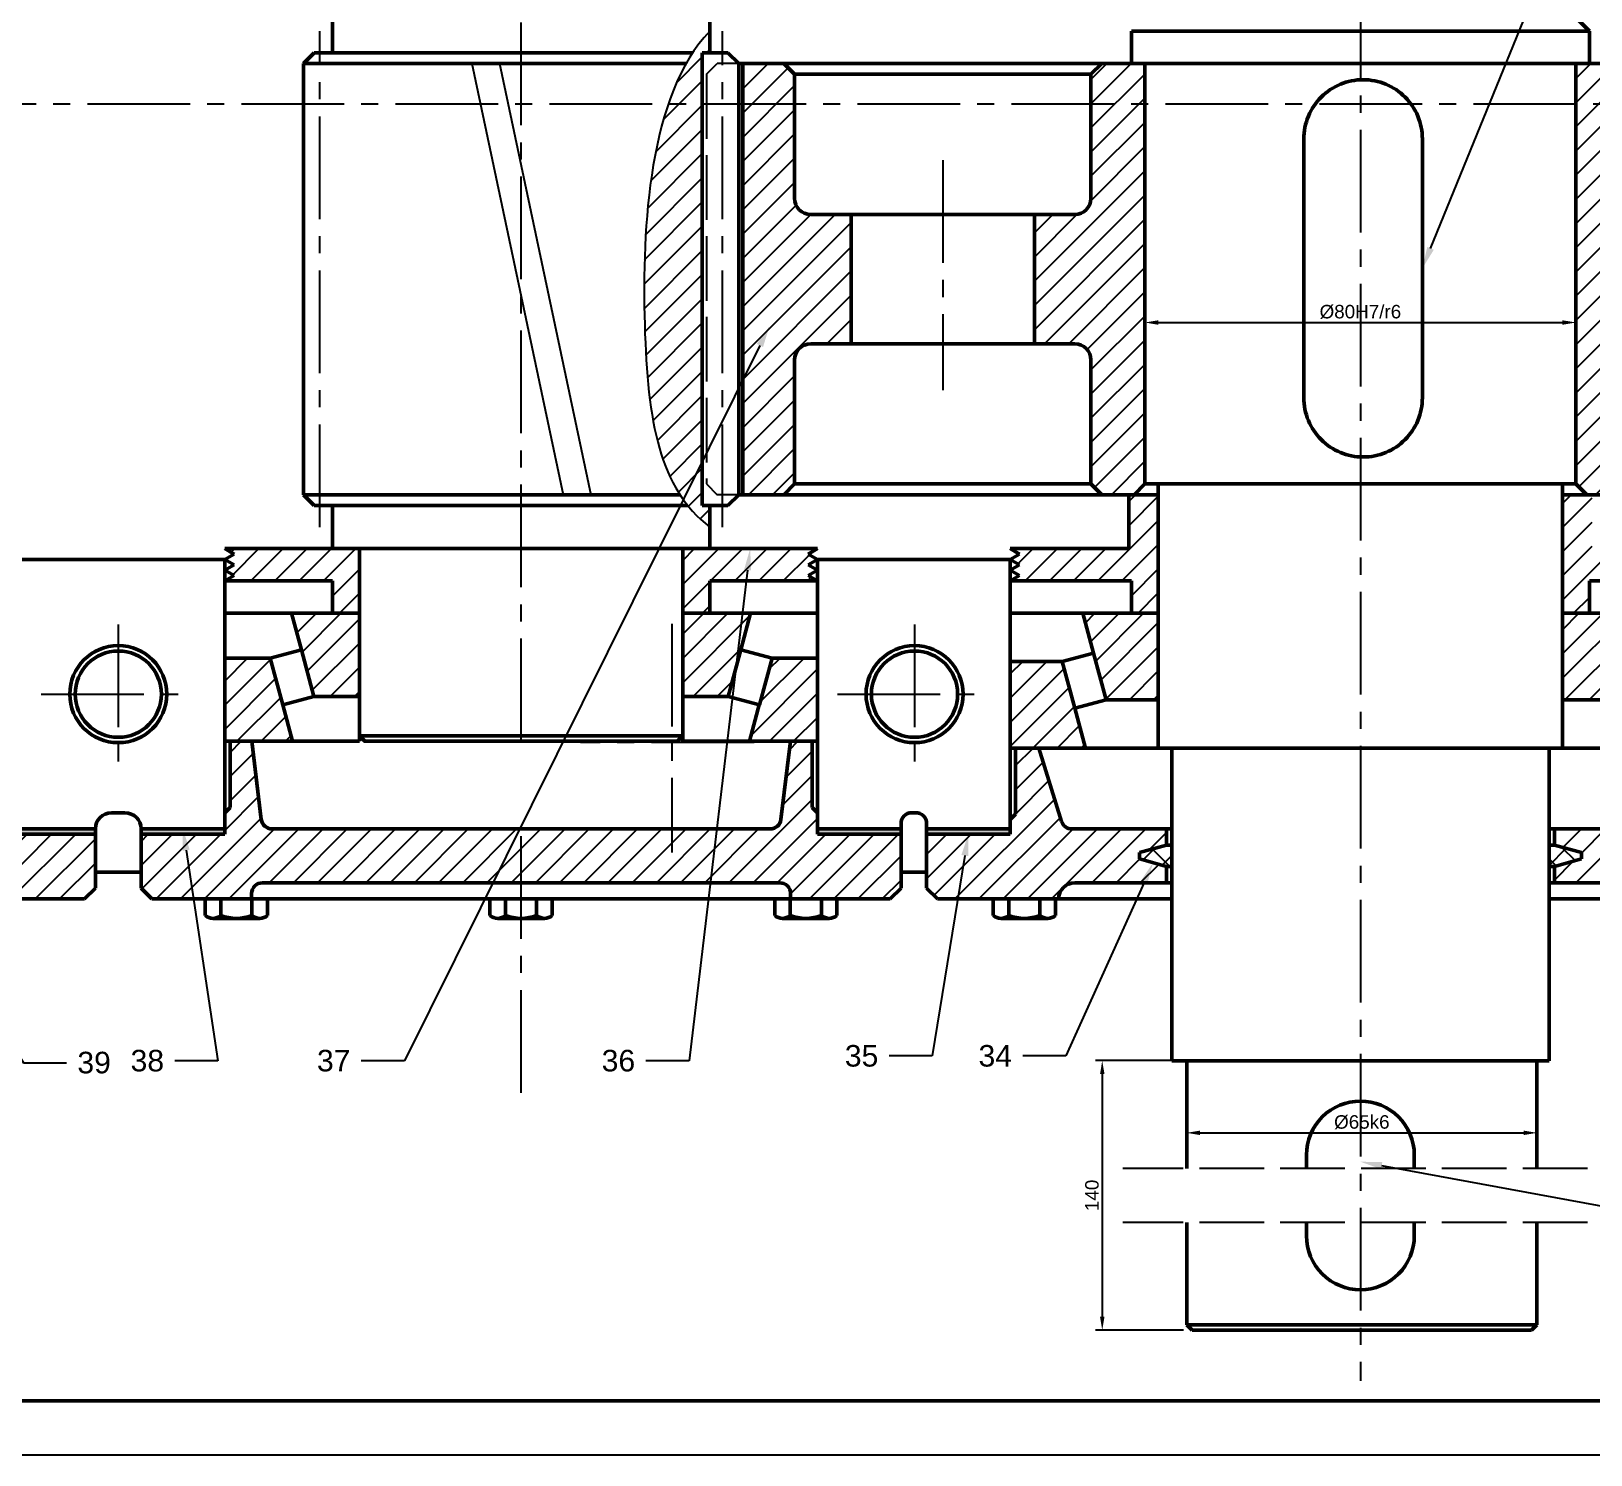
# Model space of a CAD drawing. Header units: millimetres. Extents: x 36 to 1225, y 31 to 872.
# Drawn here: x 285.7 to 575.1, y 31.5 to 295.6 of the extents above; entities that cross this region are included whole.
import ezdxf
from ezdxf import colors
from ezdxf.entities.mleader import LeaderData, LeaderLine
from ezdxf.math import Vec2, Vec3

# ---------------------------------------------------------------- set-up
doc = ezdxf.new("R2010")
doc.units = ezdxf.units.MM
doc.linetypes.add('ACAD_ISO02W100', pattern=[15, 12, -3])
doc.linetypes.add('CENTER2', pattern=[28.575, 19.05, -3.175, 3.175, -3.175])
doc.layers.get('0').update_dxf_attribs({"lineweight": 50})
for name, color, linetype in [('中心线', 1, 'CENTER2'), ('细实线', 7, 'Continuous'), ('虚线', 5, 'ACAD_ISO02W100')]:
    doc.layers.add(name, color=color, linetype=linetype)
doc.layers.add('粗实线', color=7, linetype='Continuous', lineweight=50)
doc.styles.get("Standard").update_dxf_attribs({"font": 'arial.ttf'})
doc.dimstyles.new('ISO-25', dxfattribs={"dimtxt": 2.5, "dimasz": 2.5, "dimexe": 1.25, "dimexo": 0.625, "dimtad": 1, "dimtxsty": 'Standard', "dimcen": 2.5, "dimadec": 0, "dimazin": 0, "dimtfac": 1, "dimtmove": 0, "dimatfit": 3, "dimfxl": 1, "dimarcsym": 0})
pattern_1 = [(45, (-1008.6888, -2349.4286), (-2.245064, 2.245064), [])]
pattern_2 = [(45, (-1008.6888, -2349.6786), (-2.245064, 2.245064), [])]
pattern_3 = [(45, (-1008.6888, -2350.4286), (-2.245064, 2.245064), [])]

# ---------------------------------------------------------------- blocks, each defined once
blk = doc.blocks.new('*D43')
at = {"layer": 'Defpoints', "color": 0, "transparency": 16777216}
for p in [(492.39, 250.6), (572.38, 250.6), (572.38, 241.55)]:
    blk.add_point(p, dxfattribs=at)
at = {"layer": '细实线', "color": 0, "lineweight": -2, "transparency": 16777216}
for p, q in [((492.39, 249.97), (492.39, 240.3)), ((572.38, 249.97), (572.38, 240.3)), ((494.89, 241.55), (569.88, 241.55))]:
    blk.add_line(p, q, dxfattribs=at)
at = {"layer": '细实线', "color": 0, "transparency": 16777216}
for points in [[(494.89, 241.96), (494.89, 241.13), (492.39, 241.55)], [(569.88, 241.96), (569.88, 241.13), (572.38, 241.55)]]:
    blk.add_solid(points, dxfattribs=at)
at = {"layer": '细实线', "color": 0, "transparency": 16777216, "insert": (532.38, 243.52), "char_height": 2.5, "attachment_point": 5}
blk.add_mtext('%%C80H7/r6', dxfattribs=at)
blk = doc.blocks.new('*D44')
at = {"layer": 'Defpoints', "color": 0, "transparency": 16777216}
for p in [(500.15, 104.6), (565.15, 104.6), (565.15, 91.21)]:
    blk.add_point(p, dxfattribs=at)
at = {"layer": '细实线', "color": 0, "lineweight": -2, "transparency": 16777216}
for p, q in [((500.15, 103.97), (500.15, 89.96)), ((565.15, 103.97), (565.15, 89.96)), ((502.65, 91.21), (562.65, 91.21))]:
    blk.add_line(p, q, dxfattribs=at)
at = {"layer": '细实线', "color": 0, "transparency": 16777216}
for points in [[(502.65, 91.62), (502.65, 90.79), (500.15, 91.21)], [(562.65, 91.62), (562.65, 90.79), (565.15, 91.21)]]:
    blk.add_solid(points, dxfattribs=at)
at = {"layer": '细实线', "color": 0, "transparency": 16777216, "insert": (532.65, 93.18), "char_height": 2.5, "attachment_point": 5}
blk.add_mtext('%%C65k6', dxfattribs=at)
blk = doc.blocks.new('*D45')
at = {"layer": 'Defpoints', "color": 0, "transparency": 16777216}
for p in [(500.15, 104.6), (484.48, 54.6), (500.15, 54.6)]:
    blk.add_point(p, dxfattribs=at)
at = {"layer": '细实线', "color": 0, "lineweight": -2, "transparency": 16777216}
for p, q in [((499.53, 104.6), (483.23, 104.6)), ((484.48, 102.1), (484.48, 57.1)), ((499.53, 54.6), (483.23, 54.6))]:
    blk.add_line(p, q, dxfattribs=at)
at = {"layer": '细实线', "color": 0, "transparency": 16777216}
for points in [[(484.07, 102.1), (484.9, 102.1), (484.48, 104.6)], [(484.07, 57.1), (484.9, 57.1), (484.48, 54.6)]]:
    blk.add_solid(points, dxfattribs=at)
at = {"layer": '细实线', "color": 0, "transparency": 16777216, "insert": (482.58, 79.6), "char_height": 2.5, "attachment_point": 5, "rotation": 90}
blk.add_mtext('140', dxfattribs=at)

msp = doc.modelspace()

# ---------------------------------------------------------------- hatches: boundary and pattern name
at = {"true_color": 0xffffff}
h = msp.add_hatch(color=7, dxfattribs=at)
h.dxf.hatch_style = 1
h.paths.add_polyline_path([(350.503, 825.773), (348.519, 825.519), (350.756, 823.789)])
h.paths.add_polyline_path([(406.05, 832.874), (404.067, 832.621), (404.32, 830.637)])
h.paths.add_polyline_path([(297.651, 416.596), (297.651, 417.596), (282.151, 417.596), (282.151, 416.596)])
h.paths.add_polyline_path([(321.651, 416.596), (321.651, 417.596), (306.151, 417.596), (306.151, 416.596)])
h.paths.add_polyline_path([(431.651, 417.596), (431.651, 416.596), (447.151, 416.596), (447.151, 417.596)])
h.paths.add_polyline_path([(467.386, 416.596), (467.386, 417.596), (451.886, 417.596), (451.886, 416.596)])
h.paths.add_polyline_path([(612.886, 416.596), (612.886, 417.596), (597.386, 417.596), (597.386, 416.596)])
h.paths.add_polyline_path([(181.651, 147.596), (181.651, 146.596), (197.151, 146.596), (197.151, 147.596)])
h.paths.add_polyline_path([(297.651, 146.596), (297.651, 147.596), (282.151, 147.596), (282.151, 146.596)])
h.paths.add_polyline_path([(321.651, 146.596), (321.651, 147.596), (306.151, 147.596), (306.151, 146.596)])
h.paths.add_polyline_path([(431.651, 147.596), (431.651, 146.596), (447.151, 146.596), (447.151, 147.596)])
h.paths.add_polyline_path([(467.386, 146.596), (467.386, 147.596), (451.886, 147.596), (451.886, 146.596)])
h.paths.add_polyline_path([(597.386, 147.596), (597.386, 146.596), (612.886, 146.596), (612.886, 147.596)])
at = {"layer": '中心线', "true_color": 0x000000}
h = msp.add_hatch(dxfattribs=at)
h.set_pattern_fill('ANSI31', color=18)
h.set_pattern_definition(pattern_1)
h.paths.add_polyline_path([(582.382, 264.596), (582.382, 287.596), (580.382, 289.596), (572.382, 289.596), (572.382, 211.596), (574.382, 209.596), (580.382, 209.596), (582.382, 211.596), (582.382, 234.596, -0.4142136), (585.382, 237.596), (592.882, 237.596), (592.882, 261.596), (585.382, 261.596, -0.4142136)])
h.paths.add_polyline_path([(634.382, 261.596), (626.882, 261.596), (626.882, 237.596), (634.382, 237.596, -0.4142136), (637.382, 234.596), (637.382, 211.596), (639.382, 209.596), (646.996, 209.596), (646.996, 289.596), (639.382, 289.596), (637.382, 287.596), (637.382, 264.596, -0.4142136)])
h.paths.add_polyline_path([(492.386, 289.596), (484.389, 289.596), (482.389, 287.596), (482.389, 264.596, -0.4142136), (479.389, 261.596), (471.889, 261.596), (471.889, 237.596), (479.389, 237.596, -0.4142136), (482.389, 234.596), (482.389, 211.596), (484.389, 209.596), (490.386, 209.596), (492.386, 211.596)])
h.paths.add_polyline_path([(417.776, 209.596), (425.389, 209.596), (427.389, 211.596), (427.389, 234.596, -0.4142136), (430.389, 237.596), (437.889, 237.596), (437.889, 261.596), (430.389, 261.596, -0.4142136), (427.389, 264.596), (427.389, 287.596), (425.389, 289.596), (417.776, 289.596)])
at = {"layer": '细实线', "true_color": 0x000000}
h = msp.add_hatch(dxfattribs=at)
h.set_pattern_fill('ANSI31', color=18)
h.set_pattern_definition([(45, (-1008.6888, -2503.1296), (-2.245064, 2.245064), [])])
h.paths.add_polyline_path([(213.651, 422.223), (218.651, 423.596), (218.651, 426.596), (204.151, 426.596, -0.4142136), (202.151, 428.596), (202.151, 429.596), (198.522, 429.596), (183.651, 429.596), (181.651, 427.596), (181.651, 417.596), (197.151, 417.596), (197.151, 416.596), (197.151, 410.596), (198.151, 409.596), (198.151, 397.346), (201.151, 397.346), (205.289, 415.051, -0.3484446), (207.237, 416.596), (218.651, 416.596), (218.651, 419.596), (213.651, 421.044)])
h.paths.add_polyline_path([(297.651, 427.596), (295.651, 429.596), (277.151, 429.596), (277.151, 428.596, -0.4142136), (275.151, 426.596), (260.651, 426.596), (260.651, 423.596), (265.651, 422.223), (265.651, 421.044), (260.651, 419.596), (260.651, 416.596), (272.064, 416.596, -0.3484446), (274.012, 415.051), (278.151, 397.346), (281.151, 397.346), (281.151, 409.596), (282.151, 410.596), (282.151, 416.596), (282.151, 417.596), (297.651, 417.596)])
h.paths.add_polyline_path([(376.651, 426.596), (328.651, 426.596, -0.4142136), (326.651, 428.596), (326.651, 429.596), (323.823, 429.596), (318.049, 429.596), (308.151, 429.596), (306.151, 427.596), (306.151, 417.596), (321.651, 417.596), (321.651, 416.596), (321.651, 413.346), (322.651, 412.346), (322.651, 400.096), (326.651, 400.096), (328.437, 414.837, -0.3793091), (330.423, 416.596), (376.651, 416.596)])
h.paths.add_polyline_path([(447.151, 427.596), (445.151, 429.596), (426.651, 429.596), (426.651, 428.596, -0.4142136), (424.651, 426.596), (376.651, 426.596), (376.651, 416.596), (422.878, 416.596, -0.3793091), (424.864, 414.837), (426.651, 400.096), (430.651, 400.096), (430.651, 412.346), (431.651, 413.346), (431.651, 416.596), (431.651, 417.596), (447.151, 417.596)])
h.paths.add_polyline_path([(532.386, 426.596), (479.386, 426.596, -0.4142136), (476.386, 429.596), (453.886, 429.596), (451.886, 427.596), (451.886, 417.596), (467.386, 417.596), (467.386, 416.596), (467.386, 413.846), (468.386, 412.846), (468.386, 400.596), (472.386, 400.596), (476.947, 415.192, -0.3280387), (478.856, 416.596), (532.386, 416.596)])
h.paths.add_polyline_path([(612.886, 427.596), (610.886, 429.596), (588.386, 429.596, -0.4142136), (585.386, 426.596), (532.386, 426.596), (532.386, 416.596), (585.915, 416.596, -0.3280387), (587.824, 415.192), (592.386, 400.596), (596.386, 400.596), (596.386, 412.846), (597.386, 413.846), (597.386, 416.596), (597.386, 417.596), (612.886, 417.596)])
h.paths.add_polyline_path([(239.651, 147.596), (207.237, 147.596, -0.3484446), (205.289, 149.141), (201.151, 166.846), (198.151, 166.846), (198.151, 154.596), (197.151, 153.596), (197.151, 147.596), (197.151, 146.596), (181.651, 146.596), (181.651, 136.596), (183.651, 134.596), (202.151, 134.596), (202.151, 135.596, -0.4142136), (204.151, 137.596), (239.651, 137.596)])
h.paths.add_polyline_path([(297.651, 146.596), (282.151, 146.596), (282.151, 147.596), (282.151, 153.596), (281.151, 154.596), (281.151, 166.846), (278.151, 166.846), (274.012, 149.141, -0.3484446), (272.064, 147.596), (239.651, 147.596), (239.651, 137.596), (275.151, 137.596, -0.4142136), (277.151, 135.596), (277.151, 134.596), (280.779, 134.596), (295.651, 134.596), (297.651, 136.596)])
h.paths.add_polyline_path([(376.651, 147.596), (330.423, 147.596, -0.3793091), (328.437, 149.355), (326.681, 163.846), (322.651, 163.846), (322.651, 151.596), (321.651, 150.596), (321.651, 147.596), (321.651, 146.596), (306.151, 146.596), (306.151, 136.596), (308.151, 134.596), (326.651, 134.596), (326.651, 135.596, -0.4142136), (328.651, 137.596), (376.651, 137.596)])
h.paths.add_polyline_path([(447.151, 146.596), (431.651, 146.596), (431.651, 147.596), (431.651, 150.596), (430.651, 151.596), (430.651, 163.846), (426.62, 163.846), (424.864, 149.355, -0.3793091), (422.878, 147.596), (376.651, 147.596), (376.651, 137.596), (424.651, 137.596, -0.4142136), (426.651, 135.596), (426.651, 134.596), (429.478, 134.596), (435.252, 134.596), (445.151, 134.596), (447.151, 136.596)])
h.paths.add_polyline_path([(496.386, 144.596), (496.386, 147.596), (478.856, 147.596, -0.3280387), (476.947, 148.999), (472.698, 162.596), (468.386, 162.596), (468.386, 150.346), (467.386, 149.346), (467.386, 147.596), (467.386, 146.596), (451.886, 146.596), (451.886, 136.596), (453.886, 134.596), (476.386, 134.596, -0.4142136), (479.386, 137.596), (496.386, 137.596), (496.386, 140.596), (491.386, 142.044), (491.386, 143.223)])
h.paths.add_polyline_path([(612.886, 146.596), (597.386, 146.596), (597.386, 147.596), (597.386, 149.346), (596.386, 150.346), (596.386, 162.596), (592.073, 162.596), (587.824, 148.999, -0.3280387), (585.915, 147.596), (568.386, 147.596), (568.386, 144.596), (573.386, 143.223), (573.386, 142.044), (568.386, 140.596), (568.386, 137.596), (585.386, 137.596, -0.4142136), (588.386, 134.596), (610.886, 134.596), (612.886, 136.596)])
at = {"layer": '细实线', "true_color": 0xffffff}
h = msp.add_hatch(dxfattribs=at)
h.set_pattern_fill('ANSI37')
h.paths.add_polyline_path([(219.651, 423.596), (218.651, 423.596), (213.651, 422.223), (213.651, 421.044), (218.651, 419.596), (219.651, 419.596)])
h.paths.add_polyline_path([(265.651, 422.223), (260.651, 423.596), (259.651, 423.596), (259.651, 419.596), (260.651, 419.596), (265.651, 421.044)])
h.paths.add_polyline_path([(497.386, 144.596), (496.386, 144.596), (491.386, 143.223), (491.386, 142.044), (496.386, 140.596), (497.386, 140.596)])
h.paths.add_polyline_path([(573.386, 143.223), (568.386, 144.596), (567.386, 144.596), (567.386, 140.596), (568.386, 140.596), (573.386, 142.044)])
at = {"layer": '细实线', "true_color": 0x000000}
h = msp.add_hatch(dxfattribs=at)
h.set_pattern_fill('ANSI31', color=18)
h.set_pattern_definition(pattern_1)
h.paths.add_polyline_path([(217.151, 364.596), (217.151, 366.596), (217.151, 376.596), (212.151, 376.596), (212.151, 370.596), (197.151, 370.596), (198.883, 369.596), (197.151, 368.596), (198.883, 367.596), (197.151, 366.596), (198.883, 365.596), (197.151, 364.596)])
h.paths.add_polyline_path([(262.151, 364.596), (265.651, 364.596), (282.151, 364.596), (280.418, 365.596), (282.151, 366.596), (280.418, 367.596), (282.151, 368.596), (280.418, 369.596), (282.151, 370.596), (267.151, 370.596), (267.151, 376.596), (262.151, 376.596), (262.151, 366.596)])
h.paths.add_polyline_path([(336.651, 354.596), (346.651, 354.596), (346.651, 376.346), (340.651, 376.346), (340.651, 370.346), (321.651, 370.346), (323.383, 369.346), (321.651, 368.346), (323.383, 367.346), (321.651, 366.346), (323.383, 365.346), (321.651, 364.346), (336.651, 364.346)])
h.paths.add_polyline_path([(406.651, 376.346), (406.651, 354.596), (416.651, 354.596), (416.651, 364.346), (431.651, 364.346), (429.918, 365.346), (431.651, 366.346), (429.918, 367.346), (431.651, 368.346), (429.918, 369.346), (431.651, 370.346), (412.651, 370.346), (412.651, 376.346)])
h.paths.add_polyline_path([(467.386, 364.596), (494.886, 364.596), (494.886, 375.596), (490.386, 375.596), (490.386, 370.596), (467.386, 370.596), (469.118, 369.596), (467.386, 368.596), (469.118, 367.596), (467.386, 366.596), (469.118, 365.596)])
h.paths.add_polyline_path([(569.886, 375.596), (569.886, 364.596), (597.386, 364.596), (595.653, 365.596), (597.386, 366.596), (595.653, 367.596), (597.386, 368.596), (595.653, 369.596), (597.386, 370.596), (574.386, 370.596), (574.386, 375.596)])
h.paths.add_polyline_path([(217.151, 199.596), (197.151, 199.596), (198.883, 198.596), (197.151, 197.596), (198.883, 196.596), (197.151, 195.596), (198.883, 194.596), (197.151, 193.596), (212.151, 193.596), (212.151, 187.596), (217.151, 187.596), (217.151, 197.596)])
h.paths.add_polyline_path([(262.151, 197.596), (262.151, 187.596), (267.151, 187.596), (267.151, 193.596), (282.151, 193.596), (280.418, 194.596), (282.151, 195.596), (280.418, 196.596), (282.151, 197.596), (280.418, 198.596), (282.151, 199.596), (262.151, 199.596)])
h.paths.add_polyline_path([(321.651, 195.596), (323.383, 194.596), (321.651, 193.596), (341.651, 193.596), (341.651, 187.596), (346.651, 187.596), (346.651, 199.596), (321.651, 199.596), (323.383, 198.596), (321.651, 197.596), (323.383, 196.596)])
h.paths.add_polyline_path([(406.651, 199.596), (406.651, 187.596), (411.651, 187.596), (411.651, 193.596), (431.651, 193.596), (429.918, 194.596), (431.651, 195.596), (429.918, 196.596), (431.651, 197.596), (429.918, 198.596), (431.651, 199.596)])
h.paths.add_polyline_path([(467.386, 195.596), (469.118, 194.596), (467.386, 193.596), (489.886, 193.596), (489.886, 187.596), (494.886, 187.596), (494.886, 209.596), (489.386, 209.596), (489.386, 199.596), (467.386, 199.596), (469.118, 198.596), (467.386, 197.596), (469.118, 196.596)])
h.paths.add_polyline_path([(569.886, 209.596), (569.886, 187.596), (574.886, 187.596), (574.886, 193.596), (597.386, 193.596), (595.653, 194.596), (597.386, 195.596), (595.653, 196.596), (597.386, 197.596), (595.653, 198.596), (597.386, 199.596), (575.386, 199.596), (575.386, 209.596), (574.382, 209.596)])
h = msp.add_hatch(dxfattribs=at)
h.set_pattern_fill('ANSI31', color=18)
h.set_pattern_definition(pattern_1)
edge = h.paths.add_edge_path()
edge.add_spline(control_points=[(411.651, 295.596), (400.31, 283.716), (397.849, 235.027), (402.334, 210.84), (411.651, 203.596)], knot_values=[0, 0, 0, 0, 1, 2, 2, 2, 2], degree=3, periodic=0)
edge.add_line((411.651, 203.596), (411.651, 207.596))
edge.add_line((411.651, 207.596), (410.276, 207.596))
edge.add_line((410.276, 207.596), (410.276, 291.596))
edge.add_line((410.276, 291.596), (411.651, 291.596))
edge.add_line((411.651, 291.596), (411.651, 295.596))
h = msp.add_hatch(dxfattribs=at)
h.set_pattern_fill('ANSI31', color=18)
h.set_pattern_definition(pattern_2)
h.paths.add_polyline_path([(334.227, 163.846), (321.651, 163.846), (321.651, 179.291), (330.088, 179.291), (332.417, 170.598)])
h.paths.add_polyline_path([(346.651, 172.151), (338.213, 172.151), (335.884, 180.844), (334.074, 187.596), (346.651, 187.596)])
h = msp.add_hatch(dxfattribs=at)
h.set_pattern_fill('ANSI31', color=18)
h.set_pattern_definition(pattern_2)
h.paths.add_polyline_path([(419.074, 163.846), (431.651, 163.846), (431.651, 179.291), (423.213, 179.291), (420.884, 170.598)])
h.paths.add_polyline_path([(406.651, 172.151), (415.088, 172.151), (417.417, 180.844), (419.227, 187.596), (406.651, 187.596)])
h = msp.add_hatch(dxfattribs=at)
h.set_pattern_fill('ANSI31', color=18)
h.set_pattern_definition(pattern_3)
h.paths.add_polyline_path([(481.379, 162.596), (467.386, 162.596), (467.386, 178.666), (477.073, 178.666), (479.402, 169.973)])
h.paths.add_polyline_path([(494.886, 171.526), (485.198, 171.526), (482.869, 180.219), (480.892, 187.596), (494.886, 187.596)])
h = msp.add_hatch(dxfattribs=at)
h.set_pattern_fill('ANSI31', color=18)
h.set_pattern_definition(pattern_3)
h.paths.add_polyline_path([(583.392, 162.596), (597.386, 162.596), (597.386, 178.666), (587.698, 178.666), (585.369, 169.973)])
h.paths.add_polyline_path([(569.886, 171.526), (579.573, 171.526), (581.902, 180.219), (583.879, 187.596), (569.886, 187.596)])

# ---------------------------------------------------------------- linework, layer by layer
for p, q in [((341.651, 291.596), (341.651, 299.596)), ((411.651, 291.596), (411.651, 299.596)), ((570.886, 299.596), (574.886, 295.596)), ((489.886, 289.596), (489.886, 295.596)), ((489.886, 295.596), (574.886, 295.596)), ((574.886, 289.596), (574.886, 295.596)), ((338.276, 291.596), (336.276, 289.596)), ((336.276, 209.596), (336.276, 289.596)), ((336.276, 289.596), (407.272, 289.596)), ((338.276, 291.596), (408.49, 291.596)), ((410.276, 207.596), (410.276, 291.596)), ((410.276, 291.596), (415.026, 291.596)), ((415.026, 291.596), (417.026, 289.596)), ((417.026, 209.596), (417.026, 289.596)), ((417.026, 289.596), (648.746, 289.596)), ((417.776, 289.596), (417.776, 209.596)), ((425.389, 289.596), (427.389, 287.596)), ((425.389, 289.596), (425.389, 289.596)), ((484.389, 289.596), (482.389, 287.596)), ((484.389, 289.596), (484.389, 289.596)), ((492.386, 289.596), (489.886, 289.596)), ((492.386, 289.596), (572.386, 289.596)), ((492.386, 211.596), (492.386, 289.596)), ((572.382, 211.596), (572.382, 289.596)), ((572.386, 289.596), (574.886, 289.596)), ((427.389, 264.596), (427.389, 287.596)), ((482.389, 287.596), (427.389, 287.596)), ((482.389, 264.596), (482.389, 287.596)), ((479.389, 261.596), (430.389, 261.596)), ((437.889, 261.596), (437.889, 237.596)), ((471.889, 261.596), (471.889, 237.596)), ((479.389, 237.596), (430.389, 237.596)), ((427.389, 211.596), (427.389, 234.596)), ((482.389, 211.596), (482.389, 234.596)), ((425.389, 209.596), (427.389, 211.596)), ((482.389, 211.596), (427.389, 211.596)), ((484.389, 209.596), (482.389, 211.596)), ((492.386, 211.596), (490.386, 209.596)), ((494.886, 211.596), (492.386, 211.596)), ((492.386, 211.596), (492.386, 211.596)), ((494.886, 162.596), (494.886, 211.596)), ((494.886, 211.596), (569.886, 211.596)), ((569.886, 162.596), (569.886, 211.596)), ((569.886, 211.596), (572.382, 211.596)), ((572.382, 211.596), (572.382, 211.596)), ((572.382, 211.596), (574.382, 209.596)), ((336.276, 209.596), (338.276, 207.596)), ((336.276, 209.596), (406.137, 209.596)), ((415.026, 207.596), (417.026, 209.596)), ((417.026, 209.596), (490.386, 209.596)), ((425.389, 209.596), (425.389, 209.596)), ((484.389, 209.596), (484.389, 209.596)), ((489.386, 199.596), (489.386, 209.596)), ((489.386, 209.596), (494.886, 209.596)), ((494.886, 209.596), (494.886, 187.596)), ((574.382, 209.596), (569.886, 209.596)), ((574.382, 209.596), (648.746, 209.596)), ((338.276, 207.596), (407.583, 207.596)), ((341.651, 199.596), (341.651, 207.596)), ((410.276, 207.596), (415.026, 207.596)), ((411.651, 199.596), (411.651, 207.596)), ((346.651, 199.596), (321.651, 199.596)), ((323.383, 198.596), (321.651, 199.596)), ((321.651, 197.596), (323.383, 198.596)), ((321.651, 197.596), (321.651, 192.596)), ((323.383, 196.596), (321.651, 197.596)), ((341.651, 199.596), (411.651, 199.596)), ((346.651, 199.596), (346.651, 187.596)), ((346.651, 163.846), (346.651, 197.596)), ((406.651, 163.846), (406.651, 199.596)), ((406.651, 199.596), (431.651, 199.596)), ((429.918, 198.596), (431.651, 199.596)), ((431.651, 197.596), (429.918, 198.596)), ((429.918, 196.596), (431.651, 197.596)), ((431.651, 197.596), (431.651, 147.596)), ((467.386, 199.596), (489.386, 199.596)), ((469.118, 198.596), (467.386, 199.596)), ((467.386, 197.596), (469.118, 198.596)), ((469.118, 196.596), (467.386, 197.596)), ((467.386, 197.596), (467.386, 147.596)), ((321.651, 195.596), (323.383, 196.596)), ((323.383, 194.596), (321.651, 195.596)), ((321.651, 193.596), (323.383, 194.596)), ((431.651, 195.596), (429.918, 196.596)), ((429.918, 194.596), (431.651, 195.596)), ((431.651, 193.596), (429.918, 194.596)), ((467.386, 195.596), (469.118, 196.596)), ((469.118, 194.596), (467.386, 195.596)), ((467.386, 193.596), (469.118, 194.596)), ((321.651, 193.596), (341.651, 193.596)), ((341.651, 193.596), (341.651, 187.596)), ((431.651, 193.596), (411.651, 193.596)), ((411.651, 193.596), (411.651, 187.596)), ((489.886, 193.596), (467.386, 193.596)), ((489.886, 187.596), (489.886, 193.596)), ((574.886, 187.596), (574.886, 193.596)), ((574.886, 193.596), (597.386, 193.596)), ((335.884, 180.844), (334.074, 187.596)), ((411.651, 187.596), (406.651, 187.596)), ((417.417, 180.844), (419.227, 187.596)), ((482.869, 180.219), (480.892, 187.596)), ((569.886, 187.596), (574.886, 187.596)), ((330.088, 179.291), (321.651, 179.291)), ((423.213, 179.291), (431.651, 179.291)), ((477.073, 178.666), (467.386, 178.666)), ((338.213, 172.151), (346.651, 172.151)), ((415.088, 172.151), (406.651, 172.151)), ((420.884, 170.848), (419.007, 163.846)), ((485.198, 171.526), (494.886, 171.526)), ((579.573, 171.526), (569.886, 171.526)), ((332.417, 170.598), (334.227, 163.846)), ((479.402, 169.973), (481.379, 162.596)), ((321.651, 163.846), (326.651, 163.846)), ((322.651, 163.846), (321.651, 163.846)), ((322.651, 151.596), (322.651, 163.846)), ((328.437, 149.355), (326.681, 163.846)), ((346.651, 164.846), (406.651, 164.846)), ((424.864, 149.355), (426.62, 163.846)), ((431.651, 163.846), (426.651, 163.846)), ((430.651, 151.596), (430.651, 163.846)), ((430.651, 163.846), (431.651, 163.846)), ((468.386, 162.596), (467.386, 162.596)), ((468.386, 150.346), (468.386, 162.596)), ((472.698, 162.596), (476.947, 148.999)), ((497.386, 162.596), (494.886, 162.596)), ((497.386, 104.596), (497.386, 162.596)), ((497.386, 162.596), (567.386, 162.596)), ((567.386, 104.596), (567.386, 162.596)), ((567.386, 162.596), (569.886, 162.596)), ((300.651, 150.596), (303.151, 150.596)), ((321.651, 150.596), (322.651, 151.596)), ((431.651, 150.596), (430.651, 151.596)), ((449.151, 150.596), (449.886, 150.596)), ((297.651, 147.596), (297.651, 147.596)), ((297.651, 147.596), (297.651, 142.596)), ((306.151, 147.596), (306.151, 142.596)), ((306.151, 147.596), (306.151, 147.596)), ((321.651, 147.596), (321.651, 146.596)), ((330.423, 147.596), (376.651, 147.596)), ((422.878, 147.596), (376.651, 147.596)), ((431.651, 147.596), (431.651, 146.596)), ((447.151, 147.596), (431.651, 147.596)), ((447.151, 147.596), (447.151, 148.596)), ((447.151, 147.596), (447.151, 142.596)), ((447.151, 147.596), (447.151, 147.596)), ((451.886, 147.596), (451.886, 148.596)), ((451.886, 147.596), (451.886, 142.596)), ((451.886, 147.596), (451.886, 147.596)), ((467.386, 149.346), (468.386, 150.346)), ((467.386, 147.596), (467.386, 146.596)), ((478.856, 147.596), (497.386, 147.596)), ((496.386, 147.596), (496.386, 144.596)), ((585.915, 147.596), (567.386, 147.596)), ((568.386, 147.596), (568.386, 144.596)), ((282.151, 146.596), (297.651, 146.596)), ((297.651, 146.596), (297.651, 136.596)), ((306.151, 146.596), (321.651, 146.596)), ((306.151, 146.596), (306.151, 136.596)), ((431.651, 146.596), (447.151, 146.596)), ((447.151, 136.596), (447.151, 146.596)), ((451.886, 146.596), (467.386, 146.596)), ((451.886, 146.596), (451.886, 136.596)), ((496.386, 144.596), (491.386, 143.223)), ((491.386, 143.223), (491.386, 142.044)), ((496.386, 140.596), (491.386, 142.044)), ((497.386, 144.596), (496.386, 144.596)), ((567.386, 144.596), (568.386, 144.596)), ((568.386, 144.596), (573.386, 143.223)), ((568.386, 140.596), (573.386, 142.044)), ((573.386, 143.223), (573.386, 142.044)), ((297.651, 139.596), (306.151, 139.596)), ((447.151, 139.596), (451.886, 139.596)), ((496.386, 140.596), (496.386, 137.596)), ((497.386, 140.596), (496.386, 140.596)), ((567.386, 140.596), (568.386, 140.596)), ((568.386, 140.596), (568.386, 137.596)), ((295.651, 134.596), (297.651, 136.596)), ((308.151, 134.596), (306.151, 136.596)), ((376.651, 137.596), (328.651, 137.596)), ((376.651, 137.596), (424.651, 137.596)), ((445.151, 134.596), (447.151, 136.596)), ((453.886, 134.596), (451.886, 136.596)), ((497.386, 137.596), (479.386, 137.596)), ((567.386, 137.596), (585.386, 137.596)), ((295.651, 134.596), (239.651, 134.596)), ((308.151, 134.596), (445.151, 134.596)), ((326.651, 135.596), (326.651, 134.596)), ((326.651, 135.596), (326.651, 134.596)), ((426.651, 135.596), (426.651, 134.596)), ((426.651, 135.596), (426.651, 134.596)), ((453.886, 134.596), (497.386, 134.596)), ((476.386, 134.596), (476.386, 134.596)), ((476.386, 134.596), (476.386, 134.596)), ((476.386, 134.596), (476.386, 134.596)), ((567.386, 134.596), (610.886, 134.596)), ((499.886, 104.596), (497.386, 104.596)), ((499.886, 104.596), (564.886, 104.596)), ((500.151, 84.596), (500.151, 104.596)), ((564.886, 104.596), (567.386, 104.596)), ((565.151, 84.596), (565.151, 104.596)), ((500.151, 55.596), (500.151, 74.596)), ((565.151, 55.596), (565.151, 74.596)), ((500.151, 55.596), (501.151, 54.596)), ((500.151, 55.596), (565.151, 55.596)), ((565.151, 55.596), (564.151, 54.596)), ((501.151, 54.596), (564.151, 54.596))]:
    msp.add_line(p, q)
msp.add_lwpolyline([(532.886, 286.596), (532.886, 286.596, -0.4142136), (543.886, 275.596), (543.886, 227.596, -0.4142136), (532.886, 216.596), (532.886, 216.596, -0.4142136), (521.886, 227.596), (521.886, 275.596, -0.4142136)], format="xyb", close=True)
for points in [[(297.651, 147.596), (282.151, 147.596), (282.151, 197.596), (321.651, 197.596), (321.651, 147.596), (306.151, 147.596)], [(321.651, 197.596), (282.151, 197.596)], [(467.386, 197.596), (431.651, 197.596)], [(346.651, 163.846), (321.651, 163.846), (321.651, 187.596), (346.651, 187.596), (346.651, 164.846), (347.651, 163.846), (376.651, 163.846)], [(406.651, 163.846), (431.651, 163.846), (431.651, 187.596), (406.651, 187.596), (406.651, 164.846), (405.651, 163.846), (376.651, 163.846)], [(467.386, 147.596), (451.886, 147.596)]]:
    msp.add_lwpolyline(points)
for points in [[(494.886, 162.596), (467.386, 162.596), (467.386, 187.596), (494.886, 187.596)], [(569.886, 162.596), (597.386, 162.596), (597.386, 187.596), (569.886, 187.596)], [(332.417, 170.598), (338.213, 172.151), (335.884, 180.844), (330.088, 179.291)], [(420.884, 170.598), (415.088, 172.151), (417.417, 180.844), (423.213, 179.291)], [(479.402, 169.973), (485.198, 171.526), (482.869, 180.219), (477.073, 178.666)]]:
    msp.add_lwpolyline(points, close=True)
for points in [[(522.386, 84.596), (522.386, 87.096, -0.4142136), (532.386, 97.096), (532.386, 97.096, -0.4142136), (542.386, 87.096), (542.386, 84.596)], [(542.386, 74.596), (542.386, 72.096, -0.4142136), (532.386, 62.096), (532.386, 62.096, -0.4142136), (522.386, 72.096), (522.386, 74.596)]]:
    msp.add_lwpolyline(points, format="xyb")
for centre, radius in [((301.901, 172.596), 9), ((301.901, 172.596), 8), ((449.651, 172.596), 9), ((449.651, 172.596), 8)]:
    msp.add_circle(centre, radius)
for centre, radius, start, end in [((430.389, 264.596), 3, 180, 270), ((479.389, 264.596), 3, 270, 0), ((430.389, 234.596), 3, 90, 180), ((479.389, 234.596), 3, 0, 90), ((300.651, 147.596), 3, 90, 180), ((303.151, 147.596), 3, 0, 90), ((449.151, 148.596), 2, 90, 180), ((449.886, 148.596), 2, 0, 90), ((330.423, 149.596), 2, 186.91123, 270), ((422.878, 149.596), 2, 270, 353.08877), ((478.856, 149.596), 2, 197.35402, 270), ((328.651, 135.596), 2, 90, 180), ((424.651, 135.596), 2, 0, 90), ((479.386, 134.596), 3, 90, 180)]:
    msp.add_arc(centre, radius, start, end)
at = {"layer": '中心线'}
for p, q in [((376.651, 163.846), (376.651, 449.731)), ((532.386, 448.747), (532.386, 45.208)), ((339.276, 203.596), (339.276, 295.596)), ((414.026, 203.596), (414.026, 295.596)), ((67.583, 282.096), (758.394, 282.096)), ((454.889, 271.667), (454.889, 229.002)), ((301.901, 185.51), (301.901, 160.118)), ((404.647, 185.65), (404.647, 143.226)), ((449.651, 185.51), (449.651, 160.118)), ((287.597, 172.596), (315.163, 172.596)), ((435.347, 172.596), (462.913, 172.596)), ((419.866, 163.596), (387.642, 163.596)), ((376.651, 98.65), (376.651, 147.596))]:
    msp.add_line(p, q, dxfattribs=at)
at = {"layer": '粗实线'}
for p, q in [((323.823, 134.596), (318.049, 134.596)), ((318.049, 134.596), (318.049, 131.551)), ((320.936, 134.596), (320.936, 131.551)), ((323.823, 134.596), (329.596, 134.596)), ((326.71, 134.596), (326.71, 131.551)), ((329.596, 134.596), (329.596, 131.551)), ((376.651, 134.596), (370.877, 134.596)), ((370.877, 134.596), (370.877, 131.551)), ((373.764, 134.596), (373.764, 131.551)), ((376.651, 134.596), (382.424, 134.596)), ((379.537, 134.596), (379.537, 131.551)), ((382.424, 134.596), (382.424, 131.551)), ((429.478, 134.596), (423.705, 134.596)), ((423.705, 134.596), (423.705, 131.551)), ((426.591, 134.596), (426.591, 131.551)), ((429.478, 134.596), (435.252, 134.596)), ((432.365, 134.596), (432.365, 131.551)), ((435.252, 134.596), (435.252, 131.551)), ((470.032, 134.596), (464.258, 134.596)), ((464.258, 134.596), (464.258, 131.551)), ((467.145, 134.596), (467.145, 131.551)), ((470.032, 134.596), (475.805, 134.596)), ((472.918, 134.596), (472.918, 131.551)), ((475.805, 134.596), (475.805, 131.551)), ((328.153, 130.997), (319.493, 130.997)), ((372.32, 130.997), (380.981, 130.997)), ((425.148, 130.997), (433.808, 130.997)), ((474.362, 130.997), (465.702, 130.997)), ((61.434, 41.472), (1215.434, 41.472))]:
    msp.add_line(p, q, dxfattribs=at)
for centre, radius, start, end in [((319.493, 133.154), 2.157, 227.99956, 312.00044), ((323.823, 138.794), 7.797, 248.27022, 291.72978), ((328.153, 133.154), 2.157, 227.99956, 312.00044), ((372.32, 133.154), 2.157, 227.99956, 312.00044), ((376.651, 138.794), 7.797, 248.27022, 291.72978), ((380.981, 133.154), 2.157, 227.99956, 312.00044), ((425.148, 133.154), 2.157, 227.99956, 312.00044), ((429.478, 138.794), 7.797, 248.27022, 291.72978), ((433.808, 133.154), 2.157, 227.99956, 312.00044), ((465.702, 133.154), 2.157, 227.99956, 312.00044), ((470.032, 138.794), 7.797, 248.27022, 291.72978), ((474.362, 133.154), 2.157, 227.99956, 312.00044)]:
    msp.add_arc(centre, radius, start, end, dxfattribs=at)
at = {"layer": '细实线'}
for p, q in [((367.501, 289.596), (384.462, 209.596)), ((372.612, 289.596), (389.573, 209.596)), ((36.434, 31.472), (1225.434, 31.472))]:
    msp.add_line(p, q, dxfattribs=at)
msp.add_open_spline([(411.651, 295.596), (400.31, 283.716), (397.849, 235.027), (402.334, 210.84), (411.651, 203.596)], degree=3, dxfattribs=at)
at = {"layer": '虚线'}
for p, q in [((411.026, 287.596), (413.026, 289.596)), ((417.026, 289.596), (413.026, 289.596)), ((411.026, 287.596), (411.026, 211.596)), ((411.026, 211.596), (413.026, 209.596)), ((417.026, 209.596), (413.026, 209.596)), ((574.504, 84.596), (488.324, 84.596)), ((574.504, 74.596), (488.324, 74.596))]:
    msp.add_line(p, q, dxfattribs=at)

# ---------------------------------------------------------------- dimensions: what is measured, and where the dimension line sits
at = {"layer": '细实线'}
for base, p1, p2, text, picture, middle in [((572.382, 241.547), (492.386, 250.596), (572.382, 250.596), '%%C<>H7/r6', '*D43', (532.384, 243.518)), ((565.151, 91.205), (500.151, 104.596), (565.151, 104.596), '%%C<>k6', '*D44', (532.651, 93.176))]:
    dim = msp.add_linear_dim(base=base, p1=p1, p2=p2, text=text, dimstyle='ISO-25', dxfattribs=at)
    dim.commit()
    dim.dimension.update_dxf_attribs({"geometry": picture, "text_midpoint": middle})
dim = msp.add_linear_dim(base=(484.483, 54.596), p1=(500.151, 104.596), p2=(500.151, 54.596), angle=90, text='140', dimstyle='ISO-25', dxfattribs=at)
dim.commit()
dim.dimension.update_dxf_attribs({"geometry": '*D45', "text_midpoint": (482.581, 79.596)})

# ---------------------------------------------------------------- leaders
ml = msp.add_multileader_mtext('Standard', dxfattribs=at)
ml.set_content('30', color=256)
ml.set_leader_properties()
ml.build(insert=Vec2(0, 0))
ctx = ml.context
ctx.base_point, ctx.plane_origin = Vec3(639.079, 465.304), Vec3(543.886, 251.596)
notes = []
notes.append((ctx, [(0, (1, 1, 0), (631.079, 465.304), (1, 0), 8, [(0, [(543.886, 251.596)], 0, [])])]))
ctx.mtext.insert, ctx.mtext.flow_direction = Vec3(641.079, 467.339), 5
ml = msp.add_multileader_mtext('Standard', dxfattribs=at)
ml.set_content('37', color=256)
ml.set_leader_properties()
ml.build(insert=Vec2(0, 0))
ctx = ml.context
ctx.base_point, ctx.plane_origin = Vec3(337.257, 104.57), Vec3(422.733, 240.87)
ctx.text_align_type = 2
notes.append((ctx, [(0, (1, 1, 0), (354.984, 104.57), (-1, 0), 8, [(0, [(422.733, 240.87)], 0, [])])]))
ctx.mtext.insert, ctx.mtext.alignment, ctx.mtext.flow_direction = Vec3(344.984, 106.606), 3, 5
ml = msp.add_multileader_mtext('Standard', dxfattribs=at)
ml.set_content('36', color=256)
ml.set_leader_properties()
ml.build(insert=Vec2(0, 0))
ctx = ml.context
ctx.base_point, ctx.plane_origin = Vec3(390.092, 104.57), Vec3(419.151, 199.596)
ctx.text_align_type = 2
notes.append((ctx, [(0, (1, 1, 0), (407.816, 104.57), (-1, 0), 8, [(0, [(419.151, 199.596)], 0, [])])]))
ctx.mtext.insert, ctx.mtext.alignment, ctx.mtext.flow_direction = Vec3(397.816, 106.606), 3, 5
ml = msp.add_multileader_mtext('Standard', dxfattribs=at)
ml.set_content('38', color=256)
ml.set_leader_properties()
ml.build(insert=Vec2(0, 0))
ctx = ml.context
ctx.base_point, ctx.plane_origin = Vec3(302.667, 104.57), Vec3(313.901, 147.596)
ctx.text_align_type = 2
notes.append((ctx, [(1, (1, 1, 0), (320.402, 104.57), (-1, 0), 8, [(0, [(313.901, 147.596)], 0, [])])]))
ctx.mtext.insert, ctx.mtext.alignment, ctx.mtext.flow_direction = Vec3(310.402, 106.606), 3, 5
ml = msp.add_multileader_mtext('Standard', dxfattribs=at)
ml.set_content('35', color=256)
ml.set_leader_properties()
ml.build(insert=Vec2(0, 0))
ctx = ml.context
ctx.base_point, ctx.plane_origin = Vec3(435.177, 105.463), Vec3(459.636, 146.596)
ctx.text_align_type = 2
notes.append((ctx, [(0, (1, 1, 0), (452.934, 105.463), (-1, 0), 8, [(0, [(459.636, 146.596)], 0, [])])]))
ctx.mtext.insert, ctx.mtext.alignment, ctx.mtext.flow_direction = Vec3(442.934, 107.499), 3, 5
ml = msp.add_multileader_mtext('Standard', dxfattribs=at)
ml.set_content('39', color=256)
ml.set_leader_properties()
ml.build(insert=Vec2(0, 0))
ctx = ml.context
ctx.base_point, ctx.plane_origin = Vec3(292.311, 104.21), Vec3(261.048, 143.164)
notes.append((ctx, [(0, (1, 1, 0), (284.311, 104.21), (1, 0), 8, [(0, [(261.048, 143.164)], 0, [])])]))
ctx.mtext.insert, ctx.mtext.flow_direction = Vec3(294.311, 106.246), 5
ml = msp.add_multileader_mtext('Standard', dxfattribs=at)
ml.set_content('34', color=256)
ml.set_leader_properties()
ml.build(insert=Vec2(0, 0))
ctx = ml.context
ctx.base_point, ctx.plane_origin = Vec3(460.026, 105.463), Vec3(493.886, 141.32)
ctx.text_align_type = 2
notes.append((ctx, [(0, (1, 1, 0), (477.736, 105.463), (-1, 0), 8, [(0, [(493.886, 141.32)], 0, [])])]))
ctx.mtext.insert, ctx.mtext.alignment, ctx.mtext.flow_direction = Vec3(467.736, 107.499), 3, 5
ml = msp.add_multileader_mtext('Standard', dxfattribs=at)
ml.set_content('33', color=256)
ml.set_leader_properties()
ml.build(insert=Vec2(0, 0))
ctx = ml.context
ctx.base_point, ctx.plane_origin = Vec3(602.989, 74.345), Vec3(532.386, 85.846)
notes.append((ctx, [(0, (1, 1, 0), (594.989, 74.345), (1, 0), 8, [(0, [(532.386, 85.846)], 0, [])])]))
ctx.mtext.insert, ctx.mtext.flow_direction = Vec3(604.989, 76.38), 5
for ctx, leaders in notes:
    for number, flags, end, landing, length, lines in leaders:
        leader = LeaderData()
        leader.index, (leader.has_last_leader_line, leader.has_dogleg_vector, leader.attachment_direction) = number, flags
        leader.last_leader_point, leader.dogleg_vector, leader.dogleg_length = Vec3(end), Vec3(landing), length
        for number, points, colour, breaks in lines:
            line = LeaderLine()
            line.index, line.vertices, line.color, line.breaks = number, Vec3.list(points), colors.encode_raw_color(colour), breaks
            leader.lines.append(line)
        ctx.leaders.append(leader)

doc.saveas('drawing.dxf')
